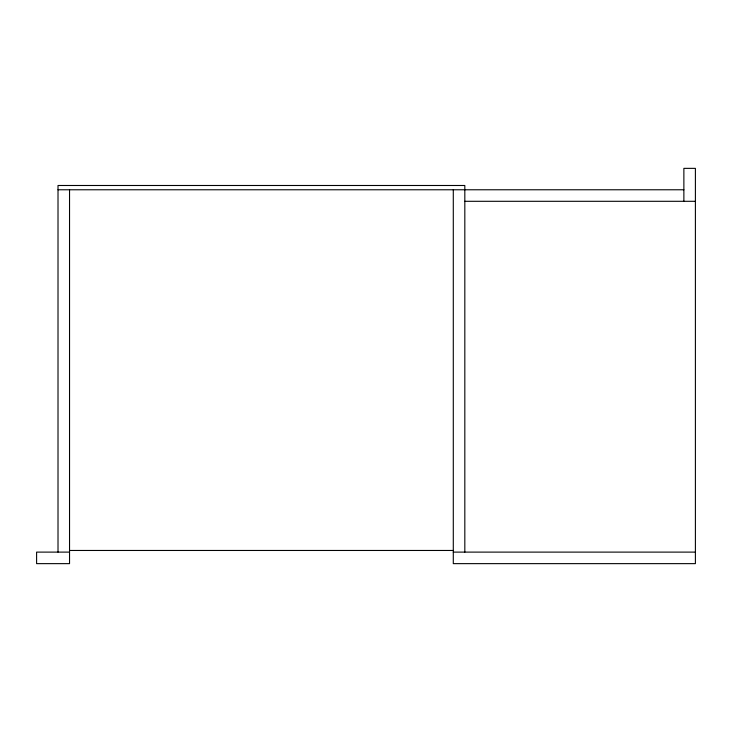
<?xml version="1.0" encoding="UTF-8"?>
<svg xmlns="http://www.w3.org/2000/svg" width="732" height="732" viewBox="0 0 732 732"><rect width="100%" height="100%" fill="white"/><g stroke="black" fill="none" stroke-linecap="round" stroke-linejoin="round"><path stroke-width="1.1" d="M58.011 189.771L683.871 189.771M464.82 201.3L695.4 201.3M69.54 550.464L453.291 550.464M69.54 552.111L36.6 552.111L36.6 563.64L69.54 563.64L69.54 189.771M453.291 552.111L695.4 552.111M683.871 201.3L683.871 168.36L695.4 168.36L695.4 563.64L453.291 563.64L453.291 189.771M464.82 552.111L464.82 185.489L58.011 185.489L58.011 552.111"/></g></svg>
